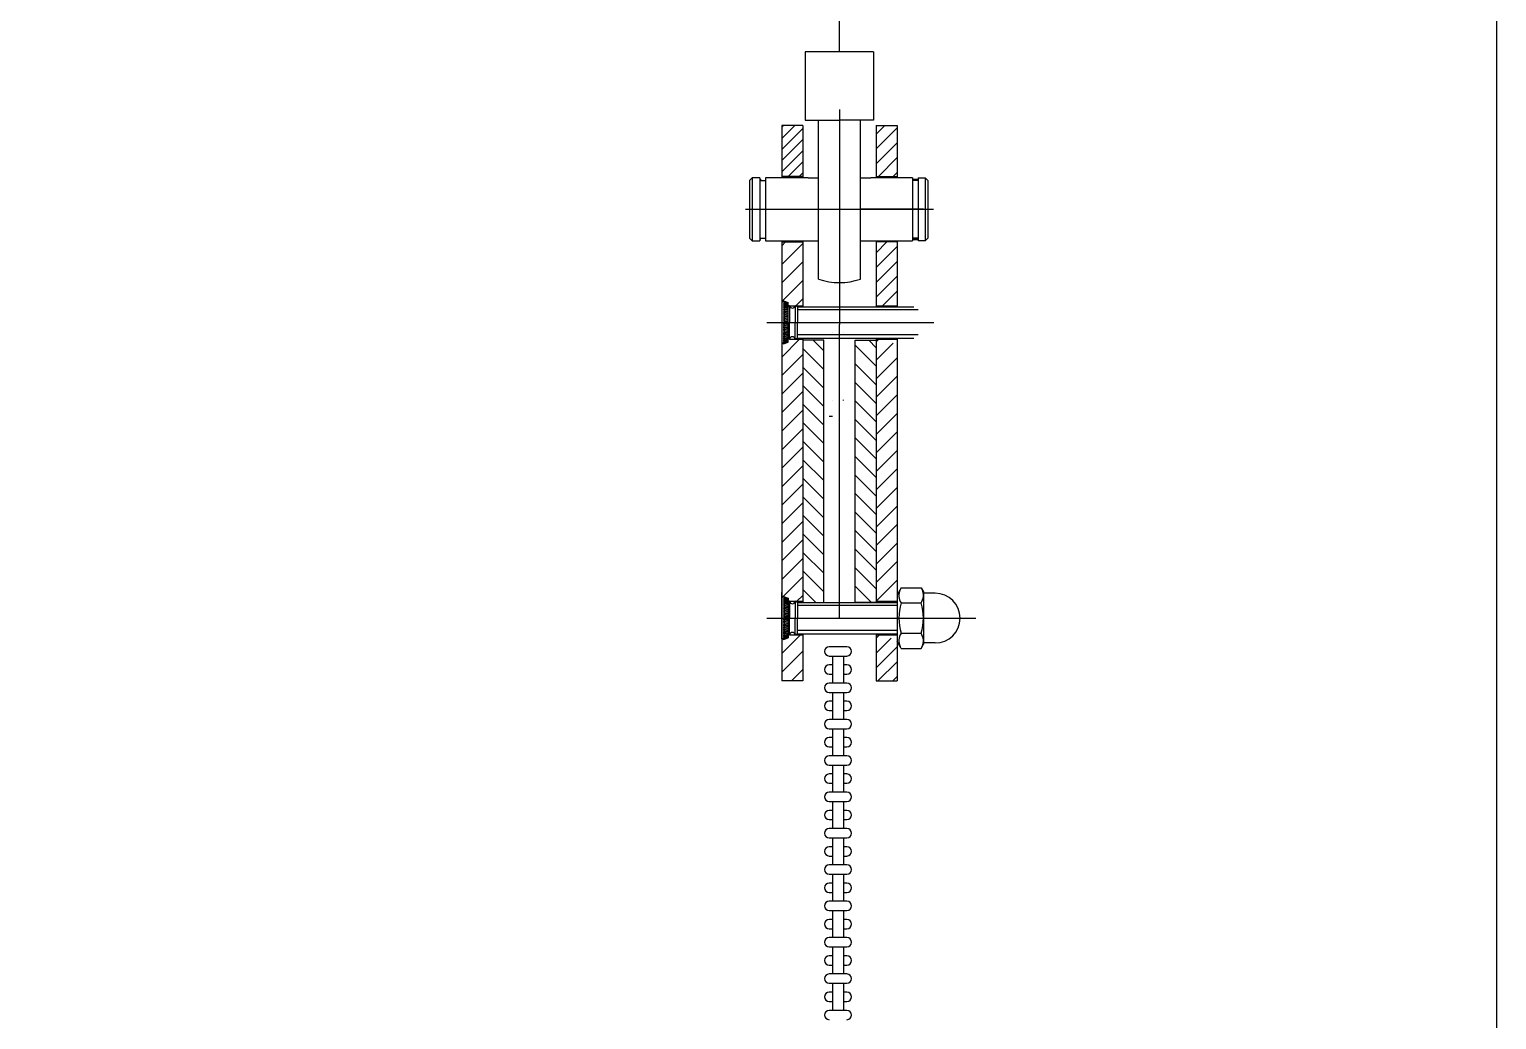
# Model space of a CAD drawing. Header units: millimetres. Extents: x -101 to 3415, y -52 to 1366.
# Drawn here: x 327.358 to 328.637, y 167.078 to 167.942 of the extents above; entities that cross this region are included whole.
import ezdxf

# ---------------------------------------------------------------- set-up
doc = ezdxf.new("R2010")
doc.units = ezdxf.units.MM
doc.layers.add('00_ARQ', color=8, linetype='Continuous')
pattern_1 = [(44.99999999999999, (326.574461631326, 166.2812917500522), (-0.008083854082259803, 0.008083854082259801), [])]
pattern_2 = [(135, (331.6181190621663, 164.2065381642899), (0.008083854082259805, 0.008083854082259801), [])]
pattern_3 = [(44.99999999999999, (329.5535967095348, 166.2812917501099), (-0.006467083265807843, 0.006467083265807843), [])]

msp = doc.modelspace()

# ---------------------------------------------------------------- hatches: boundary and pattern name
at = {"layer": '00_ARQ', "linetype": 'Continuous'}
h = msp.add_hatch(dxfattribs=at)
h.set_pattern_fill('_U', color=9, scale=0.006859377647626157, angle=45, style=0, pattern_type=0)
h.set_pattern_definition([(44.99999999999999, (326.574461631326, 166.2812917500522), (-0.004850312449355881, 0.004850312449355881), [])])
h.paths.add_polyline_path([(328.0137270677328, 167.8579787204517), (328.0137270677328, 167.8133927657425), (328.0320187414593, 167.8133927657425), (328.0320187414593, 167.8579787204517)])
h = msp.add_hatch(dxfattribs=at)
h.set_pattern_fill('_U', color=9, scale=0.009145836863501542, angle=45, style=0, pattern_type=0)
h.set_pattern_definition(pattern_3)
h.paths.add_polyline_path([(328.1143312731297, 167.8579787205094), (328.1143312731297, 167.8133927658002), (328.0960395993999, 167.8133927658002), (328.0960395993999, 167.8579787205094)])
h = msp.add_hatch(dxfattribs=at)
h.set_pattern_fill('_U', color=9, scale=0.01143229607937692, angle=45, style=0, pattern_type=0)
h.set_pattern_definition(pattern_1)
edge = h.paths.add_edge_path()
edge.add_line((328.0137270677328, 167.7562312853439), (328.0137270677328, 167.7041465006789))
edge.add_line((328.0137270677328, 167.7041465006786), (328.0144287053553, 167.7041465006786))
edge.add_line((328.0144287053552, 167.7041465006786), (328.0151135771101, 167.7047859529874))
edge.add_line((328.0151135771131, 167.7047859529873), (328.0192145698495, 167.7033701448628))
edge.add_line((328.0192145698491, 167.7033701448635), (328.0192145698491, 167.6994300959616))
edge.add_line((328.0192145698491, 167.699430095961), (328.0205610711299, 167.7006703280955))
edge.add_ellipse((328.0229651681675, 167.7009728313863), major_axis=(0.00171335792985237, 0.00171335792985237), ratio=1, start_angle=142.1717359806652, end_angle=307.8282640193347)
edge.add_line((328.0253692652007, 167.7006703280955), (328.0274458230267, 167.6997557444094))
edge.add_line((328.027445823026, 167.6997557444092), (328.0320187416372, 167.6997557444092))
edge.add_line((328.0320187416372, 167.6997557444092), (328.0320187415164, 167.7562312853434))
edge.add_line((328.0320187415202, 167.7562312853439), (328.0137270677327, 167.7562312853439))
h = msp.add_hatch(dxfattribs=at)
h.set_pattern_fill('_U', color=9, scale=0.009145836863501542, angle=45, style=0, pattern_type=0)
h.set_pattern_definition([(44.99999999999999, (329.5535927436821, 166.2812917500909), (-0.006467083265807843, 0.006467083265807843), [])])
edge = h.paths.add_edge_path()
edge.add_line((328.114327307277, 167.7562312853826), (328.114327307277, 167.7041465007176))
edge.add_line((328.114327307277, 167.7041465007181), (328.1136256696545, 167.7041465007181))
edge.add_line((328.1136256696562, 167.7041465007181), (328.1129407979013, 167.7047859530269))
edge.add_line((328.1129407978983, 167.7047859530269), (328.1088398051619, 167.7033701449024))
edge.add_line((328.1088398051606, 167.7033701449022), (328.1088398051606, 167.6994300960003))
edge.add_line((328.1088398051606, 167.6994300960005), (328.1074933038784, 167.700670328135))
edge.add_ellipse((328.1050892068423, 167.7009728314258), major_axis=(-0.00171335792985237, 0.00171335792985237), ratio=1, start_angle=52.17173598066529, end_angle=217.8282640193348, ccw=False)
edge.add_line((328.1026851098092, 167.700670328135), (328.1006085519831, 167.6997557444489))
edge.add_line((328.1006085519838, 167.6997557444479), (328.0960356333726, 167.6997557444479))
edge.add_line((328.0960356333709, 167.6997557444479), (328.0960356334917, 167.7562312853821))
edge.add_line((328.0960356334929, 167.7562312853826), (328.1143273072804, 167.7562312853826))
h = msp.add_hatch(dxfattribs=at)
h.set_pattern_fill('_U', color=9, scale=0.01143229607937692, angle=45, style=0, pattern_type=0)
h.set_pattern_definition(pattern_1)
h.paths.add_polyline_path([(328.0144287053552, 167.4462338920719), (328.0151135771131, 167.4468733443807), (328.0192145698491, 167.4454575362569), (328.0192145698491, 167.4429217942903), (328.0192145698491, 167.4427577194889), (328.0205610711328, 167.4427577194889), (328.0320187421825, 167.4427577195127), (328.0320187416982, 167.6714036501084), (328.0205610711328, 167.6714036501323), (328.0192145698491, 167.6714036501323), (328.0192145698491, 167.6712395753308), (328.0192145698491, 167.6705662177022), (328.0192145698491, 167.6692503513721), (328.0192145698491, 167.6687038333651), (328.0151135771131, 167.6672880252405), (328.0144287053552, 167.6679274775492), (328.0137270677328, 167.6679274775492), (328.0137270677328, 167.4462338920719)])
h = msp.add_hatch(dxfattribs=at)
h.set_pattern_fill('_U', color=9, scale=0.01143229607937692, angle=45, style=0, pattern_type=0)
h.set_pattern_definition(pattern_2)
h.paths.add_polyline_path([(328.0503104149453, 167.6704890575353), (328.0503104149453, 167.4418431359475), (328.0320187421825, 167.4418431358899), (328.0320187416997, 167.6704890574769)])
h = msp.add_hatch(dxfattribs=at)
h.set_pattern_fill('_U', color=9, scale=0.01143229607937692, angle=45, style=0, pattern_type=0)
h.set_pattern_definition(pattern_2)
h.paths.add_polyline_path([(328.0960395991594, 167.6704890572067), (328.0960395972305, 167.4418431358487), (328.077747923985, 167.4418431358355), (328.0777479259156, 167.6704890574192)])
h = msp.add_hatch(dxfattribs=at)
h.set_pattern_fill('_U', color=9, scale=0.01143229607937692, angle=45, style=0, pattern_type=0)
h.set_pattern_definition([(44.99999999999999, (329.5535967095348, 166.2812917501099), (-0.008083854082259803, 0.008083854082259801), [])])
h.paths.add_polyline_path([(328.113629635504, 167.4462338921304), (328.1129447637494, 167.4468733444392), (328.1088437710084, 167.4454575363145), (328.1088437710084, 167.4429217943488), (328.1088437710084, 167.4427577195474), (328.1074972697281, 167.4427577195474), (328.0960395986817, 167.4427577195712), (328.0960395991627, 167.6714036501669), (328.1074972697281, 167.6714036501899), (328.1088437710084, 167.6714036501899), (328.1088437710084, 167.6712395753893), (328.1088437710084, 167.6705662177598), (328.1088437710084, 167.6692503514306), (328.1088437710084, 167.6687038334227), (328.1129447637494, 167.6672880252989), (328.113629635504, 167.6679274776068), (328.1143312731297, 167.6679274776068), (328.1143312731297, 167.4462338921304)])
h = msp.add_hatch(dxfattribs=at)
h.set_pattern_fill('_U', color=9, scale=0.01143229607937692, angle=45, style=0, pattern_type=0)
h.set_pattern_definition(pattern_1)
edge = h.paths.add_edge_path()
edge.add_line((328.0205610711328, 167.4134910415256), (328.019214569849, 167.4134910415256))
edge.add_line((328.0192145698491, 167.4134910415256), (328.0192145698491, 167.413326966724))
edge.add_line((328.0192145698491, 167.4133269667242), (328.0192145698491, 167.4107912247584))
edge.add_line((328.0192145698491, 167.4107912247585), (328.0151135771097, 167.409375416634))
edge.add_line((328.0151135771131, 167.4093754166338), (328.0144287053552, 167.4100148689426))
edge.add_line((328.0144287053552, 167.4100148689426), (328.0137270677326, 167.4100148689426))
edge.add_line((328.0137270677328, 167.4100148689426), (328.0137270677328, 167.3732493503315))
edge.add_line((328.0137270677328, 167.3732493503319), (328.0320187423279, 167.3732493503319))
edge.add_line((328.032018742329, 167.3732493503319), (328.0320187422421, 167.4144056252122))
edge.add_line((328.0320187422401, 167.414405625212), (328.0274458230262, 167.414405625212))
edge.add_line((328.027445823026, 167.414405625212), (328.0253692652, 167.4134910415258))
edge.add_ellipse((328.0229651681675, 167.4131885382349), major_axis=(0.00171335792985237, 0.00171335792985237), ratio=1, start_angle=322.1717359806653, end_angle=487.8282640193347)
h = msp.add_hatch(dxfattribs=at)
h.set_pattern_fill('_U', color=9, scale=0.009145836863501542, angle=45, style=0, pattern_type=0)
h.set_pattern_definition(pattern_3)
edge = h.paths.add_edge_path()
edge.add_line((328.1074972697281, 167.4134910415833), (328.1088437710104, 167.4134910415833))
edge.add_line((328.1088437710084, 167.4134910415833), (328.1088437710084, 167.4133269667817))
edge.add_line((328.1088437710084, 167.4133269667827), (328.1088437710084, 167.4107912248169))
edge.add_line((328.1088437710084, 167.4107912248161), (328.1129447637478, 167.4093754166916))
edge.add_line((328.1129447637494, 167.4093754166915), (328.1136296355043, 167.4100148690002))
edge.add_line((328.113629635504, 167.4100148690002), (328.1143312731265, 167.4100148690002))
edge.add_line((328.1143312731297, 167.4100148690002), (328.1143312731297, 167.3732493503891))
edge.add_line((328.1143312731297, 167.3732493503895), (328.0960395985346, 167.3732493503895))
edge.add_line((328.0960395985318, 167.3732493503895), (328.0960395986187, 167.4144056252699))
edge.add_line((328.0960395986191, 167.4144056252705), (328.1006125178345, 167.4144056252705))
edge.add_line((328.1006125178332, 167.4144056252705), (328.1026890756592, 167.4134910415843))
edge.add_ellipse((328.1050931726934, 167.4131885382934), major_axis=(-0.00171335792985237, 0.00171335792985237), ratio=1, start_angle=-127.82826401933471, end_angle=37.82826401933471, ccw=False)

# ---------------------------------------------------------------- linework, layer by layer
at = {"layer": '00_ARQ', "color": 9, "linetype": 'Continuous'}
for p, q in [((328.0639508747647, 167.9219995786403), (328.063970723589, 168.2741142978845)), ((328.0342269049592, 167.9219995786403), (328.0342269049592, 167.8625516390275)), ((328.0936748445736, 167.9219995786403), (328.0342269049592, 167.9219995786403)), ((328.0936748445736, 167.9219995786403), (328.0936748445736, 167.8625516390275)), ((328.0640291695138, 167.8716974758916), (328.0640291695138, 167.7710932703926)), ((328.0137270677328, 167.857978720451), (328.0137270677328, 167.8122495361331)), ((328.0320187414593, 167.857978720451), (328.0137270677328, 167.857978720451)), ((328.0320187414593, 167.857978720451), (328.0320187414593, 167.8122495361331)), ((328.0342269049592, 167.8625516390275), (328.0639508747663, 167.8625516390275)), ((328.0456592010398, 167.7238617169363), (328.0456592010398, 167.8625516390275)), ((328.0936748445736, 167.8625516390275), (328.0639508747663, 167.8625516390275)), ((328.0822425484945, 167.7238617169363), (328.0822425484945, 167.8625516390275)), ((328.0960395993999, 167.8579787205095), (328.0960395993999, 167.8122495361916)), ((328.0960395993999, 167.8579787205095), (328.1143312731297, 167.8579787205095)), ((328.1143312731297, 167.8579787205095), (328.1143312731297, 167.8122495361916)), ((328.0640291695138, 167.8442599653002), (328.0640291695138, 167.7253640860755)), ((327.9854476691717, 167.8099630769757), (327.9877341283875, 167.8122495361916)), ((327.9854476691717, 167.8099630769757), (327.9854476691717, 167.7596609742262)), ((327.9877341283875, 167.8122495361916), (327.9877341283875, 167.7573745150104)), ((327.9945935060332, 167.8122495361916), (327.9877341283875, 167.8122495361916)), ((327.9945935060332, 167.8122495361916), (327.9945935060332, 167.7573745150104)), ((327.9945935060332, 167.8122495361916), (327.9945935060332, 167.8099630769757)), ((327.9945935060332, 167.8099630769757), (327.9996237163114, 167.8099630769757)), ((327.9945935060332, 167.8099630769757), (327.9991664244665, 167.8099630769757)), ((327.9950507978781, 167.8111063065836), (327.9950507978781, 167.8099630769757)), ((328.0365916589273, 167.8122495362789), (327.9996237163114, 167.8122495361916)), ((327.9996237163114, 167.8122495361916), (327.9996237163114, 167.7573745150104)), ((328.032018742329, 167.8133927657426), (328.0137270677328, 167.8133927657426)), ((328.0365916589273, 167.8122495362789), (328.0456592010398, 167.8122495362789)), ((328.0822425484945, 167.8122495362789), (328.0914666801068, 167.8122495362789)), ((328.1276654341362, 167.8122495361916), (328.0914666801068, 167.8122495362789)), ((328.0960395985318, 167.8133927658003), (328.1143312731297, 167.8133927658003)), ((328.1276598648163, 167.8122495361916), (328.1276598648163, 167.8111063065836)), ((328.1276598648163, 167.8111063065836), (328.1276598648163, 167.7585177446183)), ((328.1276598648163, 167.8111063065836), (328.1322327832463, 167.8111063065836)), ((328.1276654341362, 167.8122495361916), (328.1276654341362, 167.7573745150104)), ((328.1281227259794, 167.8099630769757), (328.1276654341362, 167.8099630769757)), ((328.1326956444127, 167.8099630769757), (328.1281227259794, 167.8099630769757)), ((328.1322327832463, 167.8111063065836), (328.1322327832463, 167.8099630769757)), ((328.1326956444127, 167.8122495361916), (328.1326956444127, 167.8099630769757)), ((328.1326956444127, 167.8122495361916), (328.1331529362559, 167.8122495361916)), ((328.1326956444127, 167.8122495361916), (328.1386404383738, 167.8122495361916)), ((328.1326956444127, 167.8099630769757), (328.1326956444127, 167.7596609742262)), ((328.1386404383738, 167.8122495361916), (328.1386404383738, 167.7573745150104)), ((328.1409268975897, 167.8099630769757), (328.1386404383738, 167.8122495361916)), ((328.1409268975897, 167.8099630769757), (328.1409268975897, 167.7596609742262)), ((327.9819536229272, 167.784812025601), (328.1461047161645, 167.784812025601)), ((327.9908624737693, 167.784812025601), (328.045737496657, 167.7848120256883)), ((327.9954353922009, 167.784812025601), (328.1326229468908, 167.784812025601)), ((328.0159903744075, 167.7848120256883), (328.1120679646233, 167.7848120256883)), ((328.1371958653208, 167.784812025601), (328.0823208423737, 167.7848120256883)), ((328.0640291695138, 167.7710932703926), (328.0640291697608, 167.6842078128295)), ((327.9877341283875, 167.7573745150104), (327.9854476691717, 167.7596609742262)), ((327.9877341283875, 167.7573745150104), (327.9945935060332, 167.7573745150104)), ((327.9945935060332, 167.7596609742262), (327.9945935060332, 167.7573745150104)), ((327.9945935060332, 167.7596609742262), (327.9996237163114, 167.7596609742262)), ((327.9945935060332, 167.7596609742262), (327.9991664244665, 167.7596609742262)), ((327.9950507978781, 167.7585177446183), (327.9950507978781, 167.7596609742262)), ((327.9996237163114, 167.7573745150104), (328.0365916589273, 167.7573745150977)), ((328.0137270677328, 167.7573745149528), (328.0137270677328, 167.373249350332)), ((328.0137270677328, 167.7562312853432), (328.032018742329, 167.7562312853432)), ((328.0320187415185, 167.7573745149528), (328.0320187416372, 167.6997557444093)), ((328.0365916589273, 167.7573745150977), (328.0456592010398, 167.7573745150977)), ((328.0822425484945, 167.7573745150977), (328.0914666801068, 167.7573745150977)), ((328.0914666801068, 167.7573745150977), (328.1276654341362, 167.7573745150104)), ((328.0960395993422, 167.7573745150104), (328.0960395992204, 167.6997557444669)), ((328.1143312731297, 167.7562312854017), (328.0960395985318, 167.7562312854017)), ((328.1143312731297, 167.7573745150104), (328.1143312731297, 167.7063864761928)), ((328.1276598648163, 167.7585177446183), (328.1276598648163, 167.7573745150104)), ((328.1276598648163, 167.7585177446183), (328.1322327832463, 167.7585177446183)), ((328.1281227259794, 167.7596609742262), (328.1276654341362, 167.7596609742262)), ((328.1326956444127, 167.7596609742262), (328.1281227259794, 167.7596609742262)), ((328.1281227259794, 167.7596609742262), (328.1326900750895, 167.7596609742262)), ((328.1322327832463, 167.7585177446183), (328.1322327832463, 167.7596609742262)), ((328.1326956444127, 167.7596609742262), (328.1326956444127, 167.7573745150104)), ((328.1331529362559, 167.7573745150104), (328.1326956444127, 167.7573745150104)), ((328.1386404383738, 167.7573745150104), (328.1331529362559, 167.7573745150104)), ((328.1386404383738, 167.7573745150104), (328.1409268975897, 167.7596609742262)), ((328.0144287053552, 167.7041465006787), (328.0137270677328, 167.7041465006787)), ((328.0137270677328, 167.7041465006787), (328.0137270677328, 167.6638118492642)), ((328.0151135771131, 167.7047859529874), (328.0144287053552, 167.7041465006787)), ((328.0159771966127, 167.7038919571346), (328.0151135771131, 167.7047859529874)), ((328.0151135771131, 167.7047859529874), (328.0192145698491, 167.7033701448636)), ((328.0159771966127, 167.7038919571346), (328.0151135771131, 167.70359231033)), ((328.0151135771131, 167.70359231033), (328.0159771966127, 167.7030688079274)), ((328.0159771966127, 167.7030688079274), (328.0151135771131, 167.7028496888806)), ((328.0151135771131, 167.7028496888806), (328.0159771966127, 167.7022911130271)), ((328.0159771966127, 167.7022911130271), (328.0151135771131, 167.7019370659055)), ((328.0151135771131, 167.7019370659055), (328.0159771966127, 167.7015125712066)), ((328.0159771966127, 167.7015125712066), (328.0151135771131, 167.7011805890316)), ((328.0151135771131, 167.7011805890316), (328.0159771966127, 167.7005333998036)), ((328.0159771966127, 167.7005333998036), (328.0151135771131, 167.7001113545605)), ((328.0151135771131, 167.7001113545605), (328.0159771966127, 167.6995979725563)), ((328.0192145698491, 167.7028236268558), (328.0159771966127, 167.7038919571346)), ((328.0159771966127, 167.7030688079274), (328.0192145698491, 167.7021331294562)), ((328.0159771966127, 167.7022911130271), (328.0192145698491, 167.7015077605257)), ((328.0159771966127, 167.7015125712066), (328.0192145698491, 167.700834402897)), ((328.0159771966127, 167.7005333998036), (328.0192145698491, 167.6999916554018)), ((328.0192145698491, 167.6687038333652), (328.0192145698491, 167.7033701448636)), ((328.0205610711328, 167.7006703280956), (328.0192145698491, 167.7006703280956)), ((328.0192145698491, 167.699430095961), (328.0205610711328, 167.7006703280956)), ((328.0205610711328, 167.7006703280956), (328.0205610711328, 167.6860369891136)), ((328.0205610711328, 167.7006703280956), (328.0320187421825, 167.7006703281195)), ((328.0253692652007, 167.7006703280956), (328.0253692652007, 167.6860369891136)), ((328.027445823026, 167.6997557444093), (328.0253692652007, 167.7006703280956)), ((328.0960395992237, 167.7006703281541), (328.1143312731297, 167.7006703281541)), ((328.1143312731297, 167.7063864761928), (328.1143312731297, 167.6997557444669)), ((328.0159771966127, 167.6995979725563), (328.0151135771131, 167.6991559021031)), ((328.0151135771131, 167.6991559021031), (328.0159771966127, 167.6986710420609)), ((328.0159771966127, 167.6986710420609), (328.0151135771131, 167.6982835555937)), ((328.0151135771131, 167.6982835555937), (328.0159771966127, 167.6976703533744)), ((328.0159771966127, 167.6976703533744), (328.0151135771131, 167.6972397714881)), ((328.0151135771131, 167.6972397714881), (328.0159771966127, 167.6966123016393)), ((328.0159771966127, 167.6966123016393), (328.0151135771131, 167.6961702311869)), ((328.0151135771131, 167.6961702311869), (328.0159771966127, 167.6956853711438)), ((328.0159771966127, 167.6956853711438), (328.0151135771131, 167.6952978846766)), ((328.0151135771131, 167.6952978846766), (328.0159771966127, 167.6946846824582)), ((328.0159771966127, 167.6946846824582), (328.0151135771131, 167.6942541005711)), ((328.0151135771131, 167.6942541005711), (328.0159771966127, 167.6936266307223)), ((328.0159771966127, 167.6936266307223), (328.0151135771131, 167.6931960488359)), ((328.0151135771131, 167.6931960488359), (328.0159771966127, 167.6925685789863)), ((328.0159771966127, 167.6925685789863), (328.0151135771131, 167.6921379971008)), ((328.0151135771131, 167.6921379971008), (328.0159771966127, 167.6915105272511)), ((328.0159771966127, 167.6915105272511), (328.0151135771131, 167.6910799453656)), ((328.0151135771131, 167.6910799453656), (328.0159771966127, 167.690452475516)), ((328.0159771966127, 167.690452475516), (328.0151135771131, 167.6900218936296)), ((328.0151135771131, 167.6900218936296), (328.0159771966127, 167.6893944237808)), ((328.0159771966127, 167.6893944237808), (328.0151135771131, 167.6889638418945)), ((328.0151135771131, 167.6889638418945), (328.0159771966127, 167.6883363720457)), ((328.0159771966127, 167.6883363720457), (328.0151135771131, 167.6879057901593)), ((328.0151135771131, 167.6879057901593), (328.0159771966127, 167.6872783203105)), ((328.0159771966127, 167.6872783203105), (328.0151135771131, 167.6868664493084)), ((328.0159771966127, 167.6995979725563), (328.0192145698491, 167.6990845905521)), ((328.0159771966127, 167.6986710420609), (328.0192145698491, 167.6981576600566)), ((328.0159771966127, 167.6976703533744), (328.0192145698491, 167.6972140152925)), ((328.0159771966127, 167.6966123016393), (328.0192145698491, 167.6961987531472)), ((328.0159771966127, 167.6956853711438), (328.0192145698491, 167.6951719891388)), ((328.0159771966127, 167.6946846824582), (328.0192145698491, 167.6942283443755)), ((328.0159771966127, 167.6936266307223), (328.0192145698491, 167.6932130822302)), ((328.0159771966127, 167.6925685789863), (328.0192145698491, 167.6921550304959)), ((328.0159771966127, 167.6915105272511), (328.0192145698491, 167.6910969787607)), ((328.0159771966127, 167.690452475516), (328.0192145698491, 167.6900389270247)), ((328.0159771966127, 167.6893944237808), (328.0192145698491, 167.6889808752896)), ((328.0159771966127, 167.6883363720457), (328.0192145698491, 167.6879228235536)), ((328.0159771966127, 167.6872783203105), (328.0192145698491, 167.6870105193746)), ((328.027445823026, 167.6997557444093), (328.1143312731297, 167.6997557444669)), ((328.027445823026, 167.6997557444093), (328.027445823026, 167.6860369891136)), ((328.1143312731297, 167.6969504876553), (328.027445823026, 167.6969504875968)), ((328.1143312731297, 167.6997557444669), (328.1289646121093, 167.6997557444669)), ((328.1289646121093, 167.6969504876553), (328.1143312731297, 167.6969504876553)), ((328.1326229451183, 167.6969504876553), (328.1289646121093, 167.6969504876553)), ((328.0006671589822, 167.6860369891721), (328.0301895722813, 167.6860369891721)), ((328.0132240467049, 167.6860369891136), (328.035265514416, 167.6860369891136)), ((328.0137270677328, 167.6860369891136), (328.1463417004132, 167.6860369891721)), ((328.0151135771131, 167.6868664493084), (328.0159771966127, 167.6863838082588)), ((328.0159771966127, 167.6863838082588), (328.0151135771131, 167.6860369891136)), ((328.0159771966127, 167.6856901699692), (328.0151135771131, 167.6860369891136)), ((328.0151135771131, 167.6852075289196), (328.0159771966127, 167.6856901699692)), ((328.0159771966127, 167.6847956579174), (328.0151135771131, 167.6852075289196)), ((328.0151135771131, 167.6841681880695), (328.0159771966127, 167.6847956579174)), ((328.0159771966127, 167.6837376061823), (328.0151135771131, 167.6841681880695)), ((328.0151135771131, 167.6831101363335), (328.0159771966127, 167.6837376061823)), ((328.0159771966127, 167.6826795544472), (328.0151135771131, 167.6831101363335)), ((328.0151135771131, 167.6820520845984), (328.0159771966127, 167.6826795544472)), ((328.0159771966127, 167.681621502712), (328.0151135771131, 167.6820520845984)), ((328.0151135771131, 167.6809940328624), (328.0159771966127, 167.681621502712)), ((328.0159771966127, 167.6805634509768), (328.0151135771131, 167.6809940328624)), ((328.0151135771131, 167.6799359811272), (328.0159771966127, 167.6805634509768)), ((328.0159771966127, 167.6795053992417), (328.0151135771131, 167.6799359811272)), ((328.0151135771131, 167.6788779293921), (328.0159771966127, 167.6795053992417)), ((328.0159771966127, 167.6784473475066), (328.0151135771131, 167.6788779293921)), ((328.0151135771131, 167.6778198776569), (328.0159771966127, 167.6784473475066)), ((328.0159771966127, 167.6773892957706), (328.0151135771131, 167.6778198776569)), ((328.0151135771131, 167.6767760935514), (328.0159771966127, 167.6773892957706)), ((328.0159771966127, 167.6763886070842), (328.0151135771131, 167.6767760935514)), ((328.0151135771131, 167.6759037470411), (328.0159771966127, 167.6763886070842)), ((328.0159771966127, 167.6754616765879), (328.0151135771131, 167.6759037470411)), ((328.0151135771131, 167.6748342067399), (328.0159771966127, 167.6754616765879)), ((328.0159771966127, 167.6744036248527), (328.0151135771131, 167.6748342067399)), ((328.0151135771131, 167.6737904226343), (328.0159771966127, 167.6744036248527)), ((328.0159771966127, 167.6863838082588), (328.0192145698491, 167.6863838082588)), ((328.0159771966127, 167.6856901699692), (328.0192145698491, 167.6856901699692)), ((328.0159771966127, 167.6847956579174), (328.0192145698491, 167.6850634588525)), ((328.0159771966127, 167.6837376061823), (328.0192145698491, 167.6841511546743)), ((328.0159771966127, 167.6826795544472), (328.0192145698491, 167.6830931029384)), ((328.0159771966127, 167.681621502712), (328.0192145698491, 167.6820350512032)), ((328.0159771966127, 167.6805634509768), (328.0192145698491, 167.6809769994681)), ((328.0159771966127, 167.6795053992417), (328.0192145698491, 167.6799189477321)), ((328.0159771966127, 167.6784473475066), (328.0192145698491, 167.678860895997)), ((328.0159771966127, 167.6773892957706), (328.0192145698491, 167.6778456338525)), ((328.0159771966127, 167.6763886070842), (328.0192145698491, 167.6769019890892)), ((328.0159771966127, 167.6754616765879), (328.0192145698491, 167.6758752250807)), ((328.0159771966127, 167.6744036248527), (328.0192145698491, 167.6748599629347)), ((328.0205610711328, 167.6714036501324), (328.0205610711328, 167.6860369891136)), ((328.0253692652007, 167.6714036501324), (328.0253692652007, 167.6860369891136)), ((328.027445823026, 167.6723182338187), (328.027445823026, 167.6860369891136)), ((328.1143312731297, 167.6751234906888), (328.027445823026, 167.6751234906312)), ((328.0640291697608, 167.4281243806519), (328.0640291697608, 167.6842078128295)), ((328.1289646121093, 167.6751234906888), (328.1143312731297, 167.6751234906888)), ((328.1326229451183, 167.6751234906888), (328.1289646121093, 167.6751234906888)), ((328.0144287053552, 167.6679274775493), (328.0137270677328, 167.6679274775493)), ((328.0151135771131, 167.6672880252406), (328.0144287053552, 167.6679274775493)), ((328.0159771966127, 167.6734029361672), (328.0151135771131, 167.6737904226343)), ((328.0151135771131, 167.6729180761241), (328.0159771966127, 167.6734029361672)), ((328.0159771966127, 167.6724760056717), (328.0151135771131, 167.6729180761241)), ((328.0151135771131, 167.6719626236674), (328.0159771966127, 167.6724760056717)), ((328.0159771966127, 167.6715405784244), (328.0151135771131, 167.6719626236674)), ((328.0151135771131, 167.6708933891964), (328.0159771966127, 167.6715405784244)), ((328.0159771966127, 167.6705614070214), (328.0151135771131, 167.6708933891964)), ((328.0151135771131, 167.6701369123234), (328.0159771966127, 167.6705614070214)), ((328.0159771966127, 167.6697828652009), (328.0151135771131, 167.6701369123234)), ((328.0151135771131, 167.6692242893473), (328.0159771966127, 167.6697828652009)), ((328.0159771966127, 167.6690051703006), (328.0151135771131, 167.6692242893473)), ((328.0151135771131, 167.668481667898), (328.0159771966127, 167.6690051703006)), ((328.0151135771131, 167.6672880252406), (328.0192145698491, 167.6687038333652)), ((328.0159771966127, 167.6681820210934), (328.0151135771131, 167.668481667898)), ((328.0159771966127, 167.6681820210934), (328.0151135771131, 167.6672880252406)), ((328.0159771966127, 167.6734029361672), (328.0192145698491, 167.6739163181722)), ((328.0159771966127, 167.6724760056717), (328.0192145698491, 167.6729893876767)), ((328.0159771966127, 167.6715405784244), (328.0192145698491, 167.6720823228262)), ((328.0159771966127, 167.6705614070214), (328.0192145698491, 167.671239575331)), ((328.0159771966127, 167.6697828652009), (328.0192145698491, 167.6705662177023)), ((328.0159771966127, 167.6690051703006), (328.0192145698491, 167.6699408487718)), ((328.0192145698491, 167.6692503513722), (328.0159771966127, 167.6681820210934)), ((328.0192145698491, 167.6726438822669), (328.0205610711328, 167.6714036501324)), ((328.0205610711328, 167.6714036501324), (328.0192145698491, 167.6714036501324)), ((328.0205610711328, 167.6714036501324), (328.0320187421825, 167.6714036501085)), ((328.027445823026, 167.6723182338187), (328.0253692652007, 167.6714036501324)), ((328.027445823026, 167.6723182338187), (328.1143312731297, 167.6723182338772)), ((328.0320187416964, 167.6723182338187), (328.0320187421825, 167.4418431358027)), ((328.0503104149453, 167.6704890575346), (328.0320187416997, 167.6704890574769)), ((328.0320187416997, 167.6704890574769), (328.0320187416997, 167.4418431358899)), ((328.0503104149453, 167.4418431359468), (328.0503104149453, 167.6704890575346)), ((328.077747923985, 167.4418431358315), (328.0777479259156, 167.6704890574193)), ((328.0777479259156, 167.6704890574193), (328.0960395991594, 167.670489057206)), ((328.0960395991627, 167.6723182338772), (328.0960395986751, 167.4418431358603)), ((328.0960395991627, 167.67140365019), (328.1143312731297, 167.67140365019)), ((328.0960395991594, 167.670489057206), (328.0960395972305, 167.441843135619)), ((328.1143312731297, 167.6723182338772), (328.1289646121093, 167.6723182338772)), ((328.1143312731297, 167.6723182338772), (328.1143312731297, 167.6656875021505)), ((328.1143312731297, 167.6656875021505), (328.1143312731297, 167.4484738675862)), ((328.0137270677328, 167.4100148689419), (328.0137270677328, 167.4503495203572)), ((328.0144287053552, 167.4462338920721), (328.0137270677328, 167.4462338920721)), ((328.0151135771131, 167.4468733443808), (328.0144287053552, 167.4462338920721)), ((328.0159771966127, 167.4459793485279), (328.0151135771131, 167.4468733443808)), ((328.0151135771131, 167.4468733443808), (328.0192145698491, 167.445457536257)), ((328.0159771966127, 167.4459793485279), (328.0151135771131, 167.4456797017233)), ((328.0151135771131, 167.4456797017233), (328.0159771966127, 167.4451561993208)), ((328.0159771966127, 167.4451561993208), (328.0151135771131, 167.444937080274)), ((328.0151135771131, 167.444937080274), (328.0159771966127, 167.4443785044205)), ((328.0159771966127, 167.4443785044205), (328.0151135771131, 167.444024457298)), ((328.0192145698491, 167.4449110182491), (328.0159771966127, 167.4459793485279)), ((328.0159771966127, 167.4451561993208), (328.0192145698491, 167.4442205208496)), ((328.0159771966127, 167.4443785044205), (328.0192145698491, 167.4435951519191)), ((328.0192145698491, 167.445457536257), (328.0192145698491, 167.4107912247586)), ((328.1178295059129, 167.4545329845085), (328.1143312731297, 167.4484738675862)), ((328.1143312731297, 167.4484738675862), (328.1143312731297, 167.4077748935439)), ((328.1143312731297, 167.4484738675862), (328.1143312731297, 167.4418431358603)), ((328.1178295059129, 167.4545329845085), (328.1351497291266, 167.4545329845085)), ((328.1351497291266, 167.4545329845085), (328.1371958652861, 167.4509889727235)), ((328.1371958652861, 167.4509889727235), (328.1371958652861, 167.4498457431156)), ((328.1371958652861, 167.4498457431156), (328.1371958652861, 167.4064030180144)), ((328.1474849317582, 167.4498457431156), (328.1371958652861, 167.4498457431156)), ((328.0151135771131, 167.444024457298), (328.0159771966127, 167.4435999626)), ((328.0159771966127, 167.4435999626), (328.0151135771131, 167.443267980425)), ((328.0151135771131, 167.443267980425), (328.0159771966127, 167.4426207911969)), ((328.0159771966127, 167.4426207911969), (328.0151135771131, 167.4421987459531)), ((328.0151135771131, 167.4421987459531), (328.0159771966127, 167.4416853639497)), ((328.0159771966127, 167.4416853639497), (328.0151135771131, 167.4412432934965)), ((328.0151135771131, 167.4412432934965), (328.0159771966127, 167.4407584334542)), ((328.0159771966127, 167.4407584334542), (328.0151135771131, 167.440370946987)), ((328.0151135771131, 167.440370946987), (328.0159771966127, 167.4397577447678)), ((328.0159771966127, 167.4397577447678), (328.0151135771131, 167.4393271628806)), ((328.0151135771131, 167.4393271628806), (328.0159771966127, 167.4386996930326)), ((328.0159771966127, 167.4386996930326), (328.0151135771131, 167.4382576225803)), ((328.0151135771131, 167.4382576225803), (328.0159771966127, 167.4377727625372)), ((328.0159771966127, 167.4377727625372), (328.0151135771131, 167.43738527607)), ((328.0151135771131, 167.43738527607), (328.0159771966127, 167.4367720738508)), ((328.0159771966127, 167.4367720738508), (328.0151135771131, 167.4363414919644)), ((328.0151135771131, 167.4363414919644), (328.0159771966127, 167.4357140221148)), ((328.0159771966127, 167.4357140221148), (328.0151135771131, 167.4352834402285)), ((328.0151135771131, 167.4352834402285), (328.0159771966127, 167.4346559703797)), ((328.0159771966127, 167.4346559703797), (328.0151135771131, 167.4342253884941)), ((328.0151135771131, 167.4342253884941), (328.0159771966127, 167.4335979186445)), ((328.0159771966127, 167.4335979186445), (328.0151135771131, 167.4331673367581)), ((328.0151135771131, 167.4331673367581), (328.0159771966127, 167.4325398669094)), ((328.0159771966127, 167.4325398669094), (328.0151135771131, 167.432109285023)), ((328.0151135771131, 167.432109285023), (328.0159771966127, 167.4314818151742)), ((328.0159771966127, 167.4314818151742), (328.0151135771131, 167.4310512332879)), ((328.0159771966127, 167.4435999626), (328.0192145698491, 167.4429217942904)), ((328.0159771966127, 167.4426207911969), (328.0192145698491, 167.4420790467944)), ((328.0159771966127, 167.4416853639497), (328.0192145698491, 167.4411719819454)), ((328.0159771966127, 167.4407584334542), (328.0192145698491, 167.44024505145)), ((328.0159771966127, 167.4397577447678), (328.0192145698491, 167.4393014066858)), ((328.0159771966127, 167.4386996930326), (328.0192145698491, 167.4382861445406)), ((328.0159771966127, 167.4377727625372), (328.0192145698491, 167.4372593805321)), ((328.0159771966127, 167.4367720738508), (328.0192145698491, 167.4363157357688)), ((328.0159771966127, 167.4357140221148), (328.0192145698491, 167.4353004736236)), ((328.0159771966127, 167.4346559703797), (328.0192145698491, 167.4342424218884)), ((328.0159771966127, 167.4335979186445), (328.0192145698491, 167.4331843701533)), ((328.0159771966127, 167.4325398669094), (328.0192145698491, 167.4321263184181)), ((328.0159771966127, 167.4314818151742), (328.0192145698491, 167.431068266683)), ((328.0205610711328, 167.442757719489), (328.0192145698491, 167.442757719489)), ((328.0192145698491, 167.4415174873544), (328.0205610711328, 167.442757719489)), ((328.0205610711328, 167.442757719489), (328.0205610711328, 167.4281243805069)), ((328.0205610711328, 167.442757719489), (328.0320187421825, 167.4427577195129)), ((328.0253692652007, 167.442757719489), (328.0253692652007, 167.4281243805069)), ((328.027445823026, 167.4418431358027), (328.0253692652007, 167.442757719489)), ((328.027445823026, 167.4418431358027), (328.1143312731297, 167.4418431358603)), ((328.027445823026, 167.4418431358027), (328.027445823026, 167.4281243805069)), ((328.1143312731297, 167.4390378790487), (328.027445823026, 167.4390378789902)), ((328.0320187416997, 167.4418431358899), (328.0503104149453, 167.4418431359468)), ((328.0960395972305, 167.441843135619), (328.077747923985, 167.4418431358315)), ((328.0960395992237, 167.4427577195466), (328.1143312731297, 167.4427577195466)), ((328.1178295059129, 167.4413286825369), (328.1351497291266, 167.4413286825369)), ((328.0006671589822, 167.4281243805646), (328.0301895722813, 167.4281243805646)), ((328.0132240467049, 167.4281243805069), (328.035265514416, 167.4281243805069)), ((328.0137270677328, 167.4281243805069), (328.1463417004132, 167.4281243805646)), ((328.0151135771131, 167.4310512332879), (328.0159771966127, 167.4304237634391)), ((328.0159771966127, 167.4304237634391), (328.0151135771131, 167.4299931815527)), ((328.0151135771131, 167.4299931815527), (328.0159771966127, 167.4293657117031)), ((328.0159771966127, 167.4293657117031), (328.0151135771131, 167.4289538407018)), ((328.0151135771131, 167.4289538407018), (328.0159771966127, 167.4284711996522)), ((328.0159771966127, 167.4284711996522), (328.0151135771131, 167.4281243805069)), ((328.0159771966127, 167.4277775613626), (328.0151135771131, 167.4281243805069)), ((328.0151135771131, 167.4272949203129), (328.0159771966127, 167.4277775613626)), ((328.0159771966127, 167.42688304931), (328.0151135771131, 167.4272949203129)), ((328.0151135771131, 167.426255579462), (328.0159771966127, 167.42688304931)), ((328.0159771966127, 167.4258249975748), (328.0151135771131, 167.426255579462)), ((328.0151135771131, 167.4251975277269), (328.0159771966127, 167.4258249975748)), ((328.0159771966127, 167.4247669458405), (328.0151135771131, 167.4251975277269)), ((328.0151135771131, 167.4241394759917), (328.0159771966127, 167.4247669458405)), ((328.0159771966127, 167.4237088941054), (328.0151135771131, 167.4241394759917)), ((328.0151135771131, 167.4230814242557), (328.0159771966127, 167.4237088941054)), ((328.0159771966127, 167.4226508423702), (328.0151135771131, 167.4230814242557)), ((328.0151135771131, 167.4220233725206), (328.0159771966127, 167.4226508423702)), ((328.0159771966127, 167.4215927906351), (328.0151135771131, 167.4220233725206)), ((328.0151135771131, 167.4209653207855), (328.0159771966127, 167.4215927906351)), ((328.0159771966127, 167.4205347388991), (328.0151135771131, 167.4209653207855)), ((328.0151135771131, 167.4199072690503), (328.0159771966127, 167.4205347388991)), ((328.0159771966127, 167.419476687164), (328.0151135771131, 167.4199072690503)), ((328.0151135771131, 167.4188634849439), (328.0159771966127, 167.419476687164)), ((328.0159771966127, 167.4184759984775), (328.0151135771131, 167.4188634849439)), ((328.0159771966127, 167.4304237634391), (328.0192145698491, 167.430010214947)), ((328.0159771966127, 167.4293657117031), (328.0192145698491, 167.429097910768)), ((328.0159771966127, 167.4284711996522), (328.0192145698491, 167.4284711996522)), ((328.0159771966127, 167.4277775613626), (328.0192145698491, 167.4277775613626)), ((328.0159771966127, 167.42688304931), (328.0192145698491, 167.4271508502459)), ((328.0159771966127, 167.4258249975748), (328.0192145698491, 167.4262385460669)), ((328.0159771966127, 167.4247669458405), (328.0192145698491, 167.4251804943318)), ((328.0159771966127, 167.4237088941054), (328.0192145698491, 167.4241224425966)), ((328.0159771966127, 167.4226508423702), (328.0192145698491, 167.4230643908614)), ((328.0159771966127, 167.4215927906351), (328.0192145698491, 167.4220063391255)), ((328.0159771966127, 167.4205347388991), (328.0192145698491, 167.4209482873903)), ((328.0159771966127, 167.419476687164), (328.0192145698491, 167.4199330252451)), ((328.0159771966127, 167.4184759984775), (328.0192145698491, 167.4189893804818)), ((328.0205610711328, 167.4134910415258), (328.0205610711328, 167.4281243805069)), ((328.0253692652007, 167.4134910415258), (328.0253692652007, 167.4281243805069)), ((328.027445823026, 167.4144056252113), (328.027445823026, 167.4281243805069)), ((328.1006125178332, 167.4281243805646), (328.182925049604, 167.4281243805646)), ((328.0144287053552, 167.4100148689419), (328.0137270677328, 167.4100148689419)), ((328.0151135771131, 167.4093754166339), (328.0144287053552, 167.4100148689419)), ((328.0151135771131, 167.4179911384344), (328.0159771966127, 167.4184759984775)), ((328.0159771966127, 167.4175490679812), (328.0151135771131, 167.4179911384344)), ((328.0151135771131, 167.4169215981333), (328.0159771966127, 167.4175490679812)), ((328.0159771966127, 167.4164910162461), (328.0151135771131, 167.4169215981333)), ((328.0151135771131, 167.4158778140277), (328.0159771966127, 167.4164910162461)), ((328.0159771966127, 167.4154903275605), (328.0151135771131, 167.4158778140277)), ((328.0151135771131, 167.4150054675174), (328.0159771966127, 167.4154903275605)), ((328.0159771966127, 167.4145633970651), (328.0151135771131, 167.4150054675174)), ((328.0151135771131, 167.4140500150608), (328.0159771966127, 167.4145633970651)), ((328.0159771966127, 167.413627969817), (328.0151135771131, 167.4140500150608)), ((328.0151135771131, 167.4129807805897), (328.0159771966127, 167.413627969817)), ((328.0159771966127, 167.4126487984148), (328.0151135771131, 167.4129807805897)), ((328.0151135771131, 167.4122243037159), (328.0159771966127, 167.4126487984148)), ((328.0159771966127, 167.4118702565943), (328.0151135771131, 167.4122243037159)), ((328.0151135771131, 167.4113116807407), (328.0159771966127, 167.4118702565943)), ((328.0159771966127, 167.4110925616939), (328.0151135771131, 167.4113116807407)), ((328.0151135771131, 167.4105690592914), (328.0159771966127, 167.4110925616939)), ((328.0151135771131, 167.4093754166339), (328.0192145698491, 167.4107912247586)), ((328.0159771966127, 167.4102694124868), (328.0151135771131, 167.4105690592914)), ((328.0159771966127, 167.4102694124868), (328.0151135771131, 167.4093754166339)), ((328.0159771966127, 167.4175490679812), (328.0192145698491, 167.4179626164733)), ((328.0159771966127, 167.4164910162461), (328.0192145698491, 167.416947354328)), ((328.0159771966127, 167.4154903275605), (328.0192145698491, 167.4160037095647)), ((328.0159771966127, 167.4145633970651), (328.0192145698491, 167.4150767790701)), ((328.0159771966127, 167.413627969817), (328.0192145698491, 167.4141697142195)), ((328.0159771966127, 167.4126487984148), (328.0192145698491, 167.4133269667235)), ((328.0159771966127, 167.4118702565943), (328.0192145698491, 167.4126536090956)), ((328.0159771966127, 167.4110925616939), (328.0192145698491, 167.4120282401651)), ((328.0192145698491, 167.4113377427656), (328.0159771966127, 167.4102694124868)), ((328.0192145698491, 167.4147312736603), (328.0205610711328, 167.4134910415258)), ((328.0205610711328, 167.4134910415258), (328.0192145698491, 167.4134910415258)), ((328.0205610711328, 167.4134910415258), (328.0320187421825, 167.413491041501)), ((328.027445823026, 167.4144056252113), (328.0253692652007, 167.4134910415258)), ((328.1143312731297, 167.4172108820822), (328.027445823026, 167.4172108820237)), ((328.027445823026, 167.4144056252113), (328.1143312731297, 167.4144056252705)), ((328.0320187422401, 167.4144056252113), (328.032018742329, 167.373249350332)), ((328.0960395986191, 167.4144056252705), (328.0960395985318, 167.3732493503888)), ((328.0960395991627, 167.4134910415834), (328.1143312731297, 167.4134910415834)), ((328.1143312731297, 167.4144056252705), (328.1143312731297, 167.4077748935439)), ((328.1143312731297, 167.4077748935439), (328.1143312731297, 167.3732493503888)), ((328.1178295059129, 167.4017157766216), (328.1143312731297, 167.4077748935439)), ((328.1178295059129, 167.4149200785939), (328.1351497291266, 167.4149200785939)), ((328.1474849317582, 167.4064030180144), (328.1371958652861, 167.4064030180144)), ((328.1371958652861, 167.4064030180144), (328.1371958652861, 167.4052597884057)), ((328.1178295059129, 167.4017157766216), (328.1351497291266, 167.4017157766216)), ((328.1351497291266, 167.4017157766216), (328.1371958652861, 167.4052597884057)), ((328.032018742329, 167.373249350332), (328.0137270677328, 167.373249350332)), ((328.0960395985318, 167.3732493503888), (328.1143312731297, 167.3732493503888))]:
    msp.add_line(p, q, dxfattribs=at)
at = {"layer": '00_ARQ', "color": 9}
for p, q in [((328.0579573791198, 167.6770866209343), (328.0579573791198, 167.6770866209343)), ((328.0675230319993, 167.6770866209343), (328.0676465226658, 167.6770866209343)), ((328.0579573794163, 167.6180517023914), (328.0579573794163, 167.6180517023914)), ((328.0675230322958, 167.6180517023914), (328.0676465229607, 167.6180517023914)), ((328.0676465229607, 167.6184275543843), (328.0676465229607, 167.6184275543843)), ((328.0676465229607, 167.6180517023914), (328.0676465229607, 167.6184275543843)), ((328.0550641432818, 167.6043722085961), (328.0579573794163, 167.6043722085961)), ((328.0705397577526, 167.403150383825), (328.0550641419427, 167.403150383825)), ((328.0550641419427, 167.395025685523), (328.0705397577526, 167.395025685523)), ((328.0579573780755, 167.395025685523), (328.0579573780755, 167.3714253714093)), ((328.0676465216214, 167.395025685523), (328.0676465216214, 167.3714253714093)), ((328.0579573780755, 167.3872878776172), (328.0550641419427, 167.3872878776172)), ((328.0705397577526, 167.3872878776172), (328.0676465216214, 167.3872878776172)), ((328.0550641419427, 167.3791631793151), (328.0579573780755, 167.3791631793151)), ((328.0705397577526, 167.3714253714093), (328.0550641419427, 167.3714253714093)), ((328.0676465216214, 167.3714253714093), (328.0579573780755, 167.3714253714093)), ((328.0676465216214, 167.3791631793151), (328.0705397577526, 167.3791631793151)), ((328.0550641419427, 167.3633006731081), (328.0705397577526, 167.3633006731081)), ((328.0579573780755, 167.3555628652014), (328.0550641419427, 167.3555628652014)), ((328.0579573780755, 167.3633006731081), (328.0579573780755, 167.3397003589936)), ((328.0676465216214, 167.3633006731081), (328.0676465216214, 167.3397003589936)), ((328.0705397577526, 167.3555628652014), (328.0676465216214, 167.3555628652014)), ((328.0550641419427, 167.3474381669002), (328.0579573780755, 167.3474381669002)), ((328.0676465216214, 167.3474381669002), (328.0705397577526, 167.3474381669002)), ((328.0705397577526, 167.3397003589936), (328.0550641419427, 167.3397003589936)), ((328.0550641419427, 167.3315756606923), (328.0705397577526, 167.3315756606923)), ((328.0579573780755, 167.3315756606923), (328.0579573780755, 167.3079753465778)), ((328.0676465216214, 167.3315756606923), (328.0676465216214, 167.3079753465778)), ((328.0579573780755, 167.3238378527857), (328.0550641419427, 167.3238378527857)), ((328.0705397577526, 167.3238378527857), (328.0676465216214, 167.3238378527857)), ((328.0550641419427, 167.3157131544837), (328.0579573780755, 167.3157131544837)), ((328.0705397577526, 167.3079753465778), (328.0550641419427, 167.3079753465778)), ((328.0676465216214, 167.3157131544837), (328.0705397577526, 167.3157131544837)), ((328.0550641419427, 167.2998506482766), (328.0705397577526, 167.2998506482766)), ((328.0579573780755, 167.29211284037), (328.0550641419427, 167.29211284037)), ((328.0579573780755, 167.2998506482766), (328.0579573780755, 167.2762503341621)), ((328.0676465216214, 167.2998506482766), (328.0676465216214, 167.2762503341621)), ((328.0705397577526, 167.29211284037), (328.0676465216214, 167.29211284037)), ((328.0550641419427, 167.2839881420688), (328.0579573780755, 167.2839881420688)), ((328.0676465216214, 167.2839881420688), (328.0705397577526, 167.2839881420688)), ((328.0705397577526, 167.2762503341621), (328.0550641419427, 167.2762503341621)), ((328.0550641419427, 167.2681256358609), (328.0705397577526, 167.2681256358609)), ((328.0579573780755, 167.2681256358609), (328.0579573780755, 167.2445253217472)), ((328.0676465216214, 167.2681256358609), (328.0676465216214, 167.2445253217472)), ((328.0579573780755, 167.2603878279551), (328.0550641419427, 167.2603878279551)), ((328.0550641419427, 167.2522631296538), (328.0579573780755, 167.2522631296538)), ((328.0705397577526, 167.2603878279551), (328.0676465216214, 167.2603878279551)), ((328.0676465216214, 167.2522631296538), (328.0705397577526, 167.2522631296538)), ((328.0705397577526, 167.2445253217472), (328.0550641419427, 167.2445253217472)), ((328.0550641419427, 167.2364006234452), (328.0705397577526, 167.2364006234452)), ((328.0579573780755, 167.2286628155394), (328.0550641419427, 167.2286628155394)), ((328.0579573780755, 167.2364006234452), (328.0579573780755, 167.2128003093323)), ((328.0676465216214, 167.2364006234452), (328.0676465216214, 167.2128003093323)), ((328.0705397577526, 167.2286628155394), (328.0676465216214, 167.2286628155394)), ((328.0550641419427, 167.2205381172373), (328.0579573780755, 167.2205381172373)), ((328.0676465216214, 167.2205381172373), (328.0705397577526, 167.2205381172373)), ((328.0705397577526, 167.2128003093323), (328.0550641419427, 167.2128003093323)), ((328.0550641419427, 167.2046756110303), (328.0705397577526, 167.2046756110303)), ((328.0676465216214, 167.2128003093323), (328.0579573780755, 167.2128003093323)), ((328.0579573780755, 167.2046756110303), (328.0579573780755, 167.1810752969166)), ((328.0676465216214, 167.2046756110303), (328.0676465216214, 167.1810752969166)), ((328.0579573780755, 167.1969378031245), (328.0550641419427, 167.1969378031245)), ((328.0550641419427, 167.1888131048224), (328.0579573780755, 167.1888131048224)), ((328.0705397577526, 167.1969378031245), (328.0676465216214, 167.1969378031245)), ((328.0676465216214, 167.1888131048224), (328.0705397577526, 167.1888131048224)), ((328.0705397577526, 167.1810752969166), (328.0550641419427, 167.1810752969166)), ((328.0676465216214, 167.1810752969166), (328.0579573780755, 167.1810752969166)), ((328.0550641419427, 167.1729505986145), (328.0705397577526, 167.1729505986145)), ((328.0579573780755, 167.1652127907088), (328.0550641419427, 167.1652127907088)), ((328.0579573780755, 167.1729505986145), (328.0579573780755, 167.1493502845009)), ((328.0676465216214, 167.1729505986145), (328.0676465216214, 167.1493502845009)), ((328.0705397577526, 167.1652127907088), (328.0676465216214, 167.1652127907088)), ((328.0550641419427, 167.1570880924067), (328.0579573780755, 167.1570880924067)), ((328.0676465216214, 167.1570880924067), (328.0705397577526, 167.1570880924067)), ((328.0705397577526, 167.1493502845009), (328.0550641419427, 167.1493502845009)), ((328.0550641419427, 167.1412255861988), (328.0705397577526, 167.1412255861988)), ((328.0579573780755, 167.1412255861988), (328.0579573780755, 167.1176252720852)), ((328.0676465216214, 167.1412255861988), (328.0676465216214, 167.1176252720852)), ((328.0579573780755, 167.133487778293), (328.0550641419427, 167.133487778293)), ((328.0550641419427, 167.125363079991), (328.0579573780755, 167.125363079991)), ((328.0705397577526, 167.133487778293), (328.0676465216214, 167.133487778293)), ((328.0676465216214, 167.125363079991), (328.0705397577526, 167.125363079991)), ((328.0705397577526, 167.1176252720852), (328.0550641419427, 167.1176252720852)), ((328.0550641419427, 167.1095005737831), (328.0705397577526, 167.1095005737831)), ((328.0579573780755, 167.1017627658773), (328.0550641419427, 167.1017627658773)), ((328.0579573780755, 167.1095005737831), (328.0579573780755, 167.0859002596694)), ((328.0676465216214, 167.1095005737831), (328.0676465216214, 167.0859002596694)), ((328.0705397577526, 167.1017627658773), (328.0676465216214, 167.1017627658773)), ((328.0550641419427, 167.0936380675761), (328.0579573780755, 167.0936380675761)), ((328.0705397577526, 167.0859002596694), (328.0550641419427, 167.0859002596694)), ((328.0676465216214, 167.0936380675761), (328.0705397577526, 167.0936380675761))]:
    msp.add_line(p, q, dxfattribs=at)
msp.add_lwpolyline([(281.1289738605296, 169.1230504401843), (328.6370555316718, 169.1230504401843), (328.6370555316718, 96.00127099678804)], dxfattribs=at)
at = {"layer": '00_ARQ', "color": 9, "linetype": 'Continuous'}
for centre, radius, start, end in [((328.0639508747663, 167.7768094184321), 0.05601825078894693, 250.9416675171902, 289.0583324828098), ((328.0229651681675, 167.7009728313864), 0.002423054021616148, 187.1717359811524, 352.8282640188459), ((328.0229651681675, 167.6711011468416), 0.002423054021616148, 7.171735981154102, 172.8282640188459), ((328.1274578300876, 167.4479308335223), 0.011674460331715, 154.4384694075989, 214.4384694064226), ((328.1255214049553, 167.4479308335223), 0.01167446033171506, 325.5615305935773, 25.56153059240038), ((328.1474849317582, 167.4281243805646), 0.02172136255081615, 270, 90), ((328.0229651681675, 167.4430602227797), 0.002423054021616148, 187.1717359811524, 352.8282640188459), ((328.1594120068468, 167.4281243805646), 0.04362863709007902, 162.3830311581199, 197.6169688418824), ((328.0935672281978, 167.4281243805646), 0.04362863709007931, 342.3830311581191, 17.6169688418801), ((328.0229651681675, 167.413188538235), 0.002423054021616148, 7.171735981154102, 172.8282640188459), ((328.1274578300876, 167.4083179276077), 0.01167446033171506, 145.5615305935774, 205.5615305923992), ((328.1255214049553, 167.4083179276077), 0.01167446033171506, 334.4384694075989, 34.43846940642264)]:
    msp.add_arc(centre, radius, start, end, dxfattribs=at)
at = {"layer": '00_ARQ', "color": 9}
for centre, start, end in [((328.0550641419427, 167.3990880346732), 90, 270), ((328.0705397577526, 167.3990880346732), 270, 90), ((328.0550641419427, 167.3832255284661), 90, 270), ((328.0705397577526, 167.3832255284661), 270, 90), ((328.0550641419427, 167.3673630222583), 90, 270), ((328.0705397577526, 167.3673630222583), 270, 90), ((328.0550641419427, 167.3515005160504), 90, 270), ((328.0705397577526, 167.3515005160504), 270, 90), ((328.0550641419427, 167.3356380098425), 90, 270), ((328.0705397577526, 167.3356380098425), 270, 90), ((328.0550641419427, 167.3197755036347), 90, 270), ((328.0705397577526, 167.3197755036347), 270, 90), ((328.0550641419427, 167.3039129974268), 90, 270), ((328.0705397577526, 167.3039129974268), 270, 90), ((328.0550641419427, 167.288050491219), 90, 270), ((328.0705397577526, 167.288050491219), 270, 90), ((328.0550641419427, 167.2721879850111), 90, 270), ((328.0705397577526, 167.2721879850111), 270, 90), ((328.0550641419427, 167.2563254788032), 90, 270), ((328.0705397577526, 167.2563254788032), 270, 90), ((328.0550641419427, 167.2404629725962), 90, 270), ((328.0705397577526, 167.2404629725962), 270, 90), ((328.0550641419427, 167.2246004663884), 90, 270), ((328.0705397577526, 167.2246004663884), 270, 90), ((328.0550641419427, 167.2087379601805), 90, 270), ((328.0705397577526, 167.2087379601805), 270, 90), ((328.0550641419427, 167.1928754539726), 90, 270), ((328.0705397577526, 167.1928754539726), 270, 90), ((328.0550641419427, 167.1770129477648), 90, 270), ((328.0705397577526, 167.1770129477648), 270, 90), ((328.0550641419427, 167.1611504415577), 90, 270), ((328.0705397577526, 167.1611504415577), 270, 90), ((328.0550641419427, 167.1452879353498), 90, 270), ((328.0705397577526, 167.1452879353498), 270, 90), ((328.0550641419427, 167.129425429142), 90, 270), ((328.0705397577526, 167.129425429142), 270, 90), ((328.0550641419427, 167.1135629229341), 90, 270), ((328.0705397577526, 167.1135629229341), 270, 90), ((328.0550641419427, 167.0977004167271), 90, 270), ((328.0705397577526, 167.0977004167271), 270, 90), ((328.0550641419427, 167.0818379105192), 90, 270), ((328.0705397577526, 167.0818379105192), 270, 90)]:
    msp.add_arc(centre, 0.004062349150763813, start, end, dxfattribs=at)

doc.saveas('drawing.dxf')
